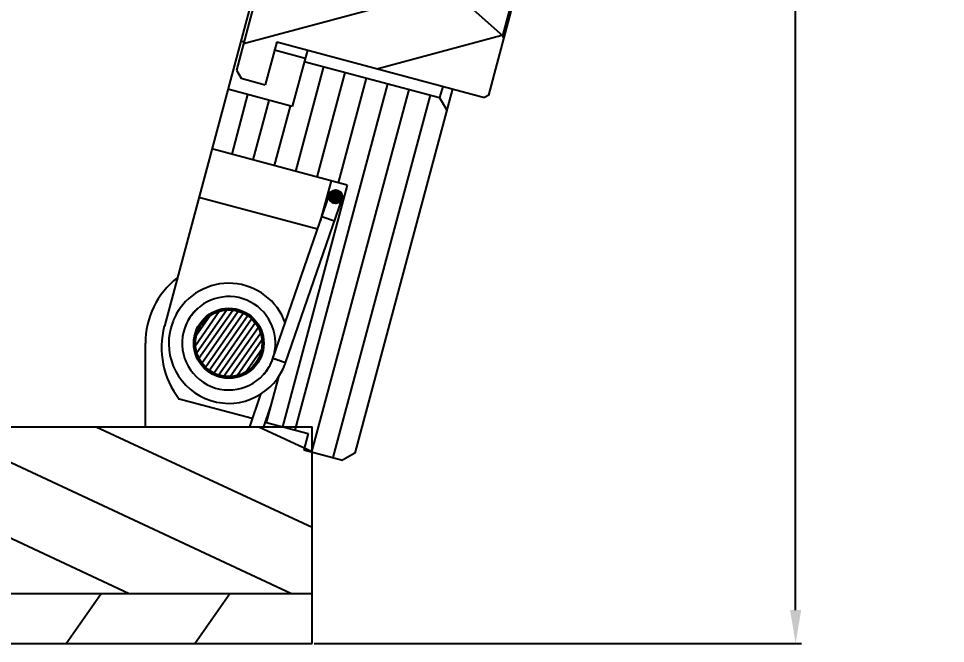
# Model space of a CAD drawing. Header units: inches. Extents: x 480 to 724, y 83 to 258.
# Drawn here: x 537.84 to 565.62, y 145.98 to 164.72 of the extents above; entities that cross this region are included whole.
import ezdxf

# ---------------------------------------------------------------- set-up
doc = ezdxf.new("R2010")
doc.units = ezdxf.units.IN
doc.header["$MEASUREMENT"] = 0
doc.layers.add('02___PRT_ALL_AXES', color=7, linetype='Continuous')
doc.styles.get("Standard").update_dxf_attribs({"font": 'arial.ttf'})
doc.dimstyles.get("Standard").update_dxf_attribs({"dimtxt": 2, "dimasz": 1, "dimexe": 0.18, "dimexo": 0.0625, "dimgap": 0.09, "dimtad": 0, "dimtih": 1, "dimtoh": 1, "dimdsep": 46, "dimtxsty": 'Standard', "dimcen": 0, "dimadec": 0, "dimazin": 0, "dimtfac": 1, "dimtofl": 0, "dimtmove": 0, "dimatfit": 3, "dimfxl": 1, "dimtolj": 1, "dimtzin": 0, "dimarcsym": 0})

# ---------------------------------------------------------------- blocks, each defined once
blk = doc.blocks.new('*D43')
at = {"color": 0, "lineweight": -2, "transparency": 16777216}
blk.add_line((547.394, 179.538), (548.851, 184.973), dxfattribs=at)
for start, end in [(76.7125, 124.2526), (130.5232, 178.2875)]:
    blk.add_arc((540.144, 152.481), 33.458, start, end, dxfattribs=at)
at = {"color": 0, "transparency": 16777216}
for points in [[(547.875, 185.205), (547.794, 184.882), (548.804, 184.799)], [(506.868, 153.479), (506.535, 153.484), (506.687, 152.481)]]:
    blk.add_solid(points, dxfattribs=at)
at = {"layer": 'Defpoints', "color": 0, "transparency": 16777216}
for p in [(528.701, 183.921), (547.378, 179.477), (545.049, 170.784), (501.938, 152.481), (512.438, 152.481)]:
    blk.add_point(p, dxfattribs=at)
at = {"color": 0, "transparency": 16777216, "insert": (519.777, 179.025), "char_height": 2, "attachment_point": 5}
blk.add_mtext('\\A1;105°', dxfattribs=at)
blk = doc.blocks.new('*D61')
at = {"color": 0, "lineweight": -2, "transparency": 16777216}
for p, q in [((565.558, 200.202), (560.95, 200.202)), ((561.13, 199.202), (561.13, 174.203)), ((561.13, 146.981), (561.13, 171.981)), ((546.7, 145.981), (561.31, 145.981))]:
    blk.add_line(p, q, dxfattribs=at)
at = {"color": 0, "transparency": 16777216}
for points in [[(560.963, 199.202), (561.297, 199.202), (561.13, 200.202)], [(560.963, 146.981), (561.297, 146.981), (561.13, 145.981)]]:
    blk.add_solid(points, dxfattribs=at)
at = {"layer": 'Defpoints', "color": 0, "transparency": 16777216}
for p in [(565.621, 200.202), (546.638, 145.981), (561.13, 145.981)]:
    blk.add_point(p, dxfattribs=at)
at = {"color": 0, "transparency": 16777216, "insert": (561.13, 173.092), "char_height": 2, "attachment_point": 5}
blk.add_mtext('\\A1;54.22', dxfattribs=at)

msp = doc.modelspace()

# ---------------------------------------------------------------- hatches: boundary and pattern name
at = {"linetype": 'Continuous'}
h = msp.add_hatch(dxfattribs=at)
h.set_pattern_fill('DEFAULT__7', color=2, scale=0.660751, angle=75, style=0, pattern_type=0)
h.set_pattern_definition([(75, (321.1704, 252.329), (-0.6382366, 0.171015), [])])
edge = h.paths.add_edge_path()
edge.add_line((552.947, 195.585), (550.656, 187.036))
edge.add_line((552.947, 195.585), (554.879, 195.067))
edge.add_line((554.879, 195.067), (554.102, 192.169))
edge.add_line((553.136, 192.428), (554.102, 192.169))
edge.add_line((553.136, 192.428), (552.36, 189.53))
edge.add_line((552.36, 189.53), (553.326, 189.272))
edge.add_line((553.326, 189.272), (552.963, 187.919))
edge.add_line((552.963, 187.919), (557.02, 186.832))
edge.add_line((557.232, 186.465), (557.02, 186.832))
edge.add_line((557.232, 186.465), (556.65, 184.291))
edge.add_line((556.65, 184.291), (556.283, 184.079))
edge.add_line((551.26, 185.425), (556.283, 184.079))
edge.add_line((551.622, 186.777), (551.26, 185.425))
edge.add_line((551.622, 186.777), (550.656, 187.036))
edge = h.paths.add_edge_path()
edge.add_line((544.108, 162.598), (543.629, 160.811))
edge.add_line((546.04, 162.081), (544.108, 162.598))
edge.add_line((546.402, 163.433), (546.04, 162.081))
edge.add_line((546.402, 163.433), (550.459, 162.346))
edge.add_line((550.671, 161.979), (550.459, 162.346))
edge.add_line((550.671, 161.979), (547.915, 151.691))
edge.add_line((547.915, 151.691), (547.547, 151.479))
edge.add_line((546.388, 151.79), (547.547, 151.479))
edge.add_line((546.518, 152.273), (546.388, 151.79))
edge.add_line((545.745, 152.48), (546.518, 152.273))
edge.add_line((547.686, 159.724), (545.745, 152.48))
edge.add_line((547.686, 159.724), (543.629, 160.811))
h = msp.add_hatch(dxfattribs=at)
h.set_pattern_fill('DEFAULT__6', color=2, scale=1.767525, angle=195, style=0, pattern_type=0)
h.set_pattern_definition([(195, (321.1704, 252.329), (0.457469, -1.707298), [])])
edge = h.paths.add_edge_path()
edge.add_line((550.592, 186.412), (549.963, 184.064))
edge.add_line((550.592, 186.412), (550.837, 186.553))
edge.add_line((550.837, 186.553), (551.562, 186.359))
edge.add_line((551.562, 186.359), (551.217, 185.074))
edge.add_line((551.217, 185.074), (557.448, 183.405))
edge.add_line((557.518, 183.282), (557.448, 183.405))
edge.add_line((557.518, 183.282), (557.068, 181.603))
edge.add_spline(control_points=[(557.068, 181.603), (557.058, 181.566), (557.03, 181.539), (556.992, 181.531)], knot_values=[0, 0, 0, 0, 1, 1, 1, 1], weights=[1, 0.901615, 0.901615, 1], degree=3, periodic=0)
edge.add_line((550.577, 180.173), (556.992, 181.531))
edge.add_line((550.577, 180.173), (550.48, 180.199))
edge.add_line((551.386, 183.58), (550.48, 180.199))
edge.add_line((551.386, 183.58), (550.034, 183.942))
edge.add_spline(control_points=[(549.963, 184.064), (549.948, 184.008), (549.977, 183.957), (550.034, 183.942)], knot_values=[0, 0, 0, 0, 1, 1, 1, 1], weights=[1, 0.804738, 0.804738, 1], degree=3, periodic=0)
edge = h.paths.add_edge_path()
edge.add_line((544.994, 165.519), (544.365, 163.171))
edge.add_spline(control_points=[(544.994, 165.519), (545.009, 165.575), (545.06, 165.604), (545.116, 165.589)], knot_values=[0, 0, 0, 0, 1, 1, 1, 1], weights=[1, 0.804738, 0.804738, 1], degree=3, periodic=0)
edge.add_line((546.469, 165.227), (545.116, 165.589))
edge.add_line((547.375, 168.608), (546.469, 165.227))
edge.add_line((547.471, 168.582), (547.375, 168.608))
edge.add_line((547.471, 168.582), (552.348, 164.198))
edge.add_spline(control_points=[(552.378, 164.098), (552.388, 164.135), (552.377, 164.172), (552.348, 164.198)], knot_values=[0, 0, 0, 0, 1, 1, 1, 1], weights=[1, 0.901615, 0.901615, 1], degree=3, periodic=0)
edge.add_line((552.378, 164.098), (551.928, 162.418))
edge.add_line((551.928, 162.418), (551.805, 162.348))
edge.add_line((545.575, 164.017), (551.805, 162.348))
edge.add_line((545.575, 164.017), (545.231, 162.732))
edge.add_line((544.506, 162.926), (545.231, 162.732))
edge.add_line((544.365, 163.171), (544.506, 162.926))
h = msp.add_hatch(dxfattribs=at)
h.set_pattern_fill('DEFAULT__3', color=2, scale=0.030785, angle=155, style=0, pattern_type=0)
h.set_pattern_definition([(155, (321.17041, 252.328988), (-0.0130101625, -0.0279003835), [])])
edge = h.paths.add_edge_path()
edge.add_spline(control_points=[(547.154, 159.442), (547.086, 159.244), (547.243, 159.105), (547.431, 159.197), (547.619, 159.289), (547.606, 159.498), (547.408, 159.566)], knot_values=[0, 0, 0, 0, 1, 1, 1, 2, 2, 2, 2], weights=[1, 0.588456, 0.588456, 1, 0.588456, 0.588456, 1], degree=3, periodic=0)
edge.add_spline(control_points=[(547.154, 159.442), (547.192, 159.553), (547.298, 159.604), (547.408, 159.566)], knot_values=[0, 0, 0, 0, 1, 1, 1, 1], weights=[1, 0.804738, 0.804738, 1], degree=3, periodic=0)
h = msp.add_hatch(dxfattribs=at)
h.set_pattern_fill('DEFAULT__18', color=2, scale=0.15405, angle=235, style=0, pattern_type=0)
h.set_pattern_definition([(235, (321.17041, 252.32899), (0.12618997, -0.08835917), [])])
edge = h.paths.add_edge_path()
edge.add_spline(control_points=[(544.138, 153.981), (546.138, 153.981), (546.138, 155.981), (544.138, 155.981)], knot_values=[0, 0, 0, 0, 1, 1, 1, 1], weights=[1, 0.333333, 0.333333, 1], degree=3, periodic=0)
edge.add_spline(control_points=[(544.138, 155.981), (542.138, 155.981), (542.138, 153.981), (544.138, 153.981)], knot_values=[0, 0, 0, 0, 1, 1, 1, 1], weights=[1, 0.333333, 0.333333, 1], degree=3, periodic=0)
h = msp.add_hatch(dxfattribs=at)
h.set_pattern_fill('DEFAULT__19', color=2, scale=2.057362, angle=155, style=0, pattern_type=0)
h.set_pattern_definition([(155, (321.1704, 252.329), (-0.869479, -1.864603), [])])
edge = h.paths.add_edge_path()
edge.add_line((505.638, 147.481), (511.338, 147.481))
edge.add_line((505.638, 147.481), (505.638, 152.181))
edge.add_line((505.938, 152.481), (505.638, 152.181))
edge.add_line((505.938, 152.481), (511.838, 152.481))
edge.add_line((511.838, 152.481), (512.138, 152.181))
edge.add_line((512.138, 151.481), (512.138, 152.181))
edge.add_line((511.338, 151.481), (512.138, 151.481))
edge.add_line((511.338, 151.481), (511.338, 147.481))
edge = h.paths.add_edge_path()
edge.add_line((536.938, 147.481), (546.638, 147.481))
edge.add_line((536.938, 151.481), (536.938, 147.481))
edge.add_line((536.138, 151.481), (536.938, 151.481))
edge.add_line((536.138, 151.481), (536.138, 152.181))
edge.add_line((536.438, 152.481), (536.138, 152.181))
edge.add_line((536.438, 152.481), (546.638, 152.481))
edge.add_line((546.638, 147.481), (546.638, 152.481))
h = msp.add_hatch(dxfattribs=at)
h.set_pattern_fill('DEFAULT__15', color=2, scale=3.153322, angle=235, style=0, pattern_type=0)
h.set_pattern_definition([(235, (321.1704, 252.329), (2.58305, -1.80867), [])])
edge = h.paths.add_edge_path()
edge.add_line((501.638, 145.981), (514.888, 145.981))
edge.add_line((501.638, 145.981), (501.638, 147.481))
edge.add_line((501.638, 147.481), (515.138, 147.481))
edge.add_line((515.138, 146.381), (515.138, 147.481))
edge.add_line((514.888, 146.381), (515.138, 146.381))
edge.add_line((514.888, 146.381), (514.888, 145.981))
edge = h.paths.add_edge_path()
edge.add_line((517.388, 145.981), (530.888, 145.981))
edge.add_line((517.388, 146.381), (517.388, 145.981))
edge.add_line((517.138, 146.381), (517.388, 146.381))
edge.add_line((517.138, 146.381), (517.138, 147.481))
edge.add_line((517.138, 147.481), (531.138, 147.481))
edge.add_line((531.138, 146.381), (531.138, 147.481))
edge.add_line((530.888, 146.381), (531.138, 146.381))
edge.add_line((530.888, 146.381), (530.888, 145.981))
edge = h.paths.add_edge_path()
edge.add_line((533.388, 145.981), (546.638, 145.981))
edge.add_line((533.388, 146.381), (533.388, 145.981))
edge.add_line((533.138, 146.381), (533.388, 146.381))
edge.add_line((533.138, 146.381), (533.138, 147.481))
edge.add_line((533.138, 147.481), (546.638, 147.481))
edge.add_line((546.638, 145.981), (546.638, 147.481))

# ---------------------------------------------------------------- linework, layer by layer
at = {"color": 7, "linetype": 'Continuous'}
for p, q in [((551.928, 162.418), (557.518, 183.282)), ((552.348, 164.198), (556.992, 181.531)), ((546.217, 170.471), (542.206, 155.499)), ((547.471, 168.582), (552.348, 164.198)), ((545.085, 165.857), (544.365, 163.171)), ((544.496, 164.047), (544.593, 164.021)), ((545.575, 164.017), (545.231, 162.732)), ((545.575, 164.017), (551.805, 162.348)), ((545.51, 163.776), (546.428, 163.53)), ((546.493, 163.771), (546.04, 162.081)), ((546.402, 163.433), (550.459, 162.346)), ((544.365, 163.171), (544.506, 162.926)), ((544.506, 162.926), (545.231, 162.732)), ((546.04, 162.081), (544.108, 162.598)), ((550.839, 162.606), (547.915, 151.691)), ((550.55, 162.684), (550.459, 162.346)), ((550.671, 161.979), (550.459, 162.346)), ((551.928, 162.418), (551.805, 162.348)), ((547.686, 159.724), (543.629, 160.811)), ((547.203, 159.854), (546.877, 158.638)), ((547.686, 159.724), (545.745, 152.48)), ((543.241, 159.363), (546.799, 158.409)), ((545.461, 154.525), (547.154, 159.442)), ((545.839, 154.395), (547.532, 159.312)), ((546.926, 158.78), (547.305, 158.65)), ((541.638, 152.481), (541.638, 154.981)), ((545.629, 153.979), (545.262, 152.609)), ((545.093, 153.456), (544.757, 152.481)), ((544.84, 152.722), (542.654, 153.308)), ((545.393, 153.099), (545.18, 152.481)), ((545.228, 152.619), (546.518, 152.273)), ((535.838, 152.481), (546.638, 152.481)), ((546.518, 152.273), (546.388, 151.79)), ((546.638, 145.981), (546.638, 152.481)), ((546.388, 151.79), (547.547, 151.479)), ((547.915, 151.691), (547.547, 151.479)), ((532.742, 147.481), (546.638, 147.481)), ((501.638, 145.981), (546.638, 145.981))]:
    msp.add_line(p, q, dxfattribs=at)
for centre, radius in [((547.343, 159.377), 0.2), ((544.138, 154.981), 1.05), ((544.138, 154.981), 1)]:
    msp.add_circle(centre, radius, dxfattribs=at)
for centre, radius, start, end in [((552.281, 164.124), 0.1, 345, 48.0478), ((544.138, 154.981), 2.5, 128.1863, 180), ((544.138, 154.981), 1.8, 19.7763, 152.6891), ((544.138, 154.981), 1.4, 340.9961, 143.299), ((544.139, 154.98), 1.802, 147.1521, 151.3053), ((544.138, 154.981), 1.8, 148.5399, 149.9242), ((544.136, 154.982), 1.798, 145.7677, 148.54), ((544.138, 154.981), 1.8, 144.3834, 145.7677), ((544.139, 154.98), 1.401, 140.3458, 152.146), ((544.138, 154.981), 1.4, 138.8707, 143.2965), ((544.137, 154.981), 1.4, 140.3425, 143.2942), ((544.136, 154.982), 1.399, 138.8674, 141.8211), ((544.139, 154.98), 1.402, 131.5023, 140.3377), ((544.139, 154.98), 1.401, 131.4895, 137.3919), ((544.137, 154.981), 1.4, 132.9671, 137.3946), ((544.138, 154.981), 1.4, 131.4943, 134.444), ((544.137, 154.982), 1.399, 131.492, 132.969), ((544.138, 154.981), 1.8, 158.2308, 335.4583), ((544.138, 154.981), 1.8, 158.2328, 159.6139), ((544.139, 154.981), 1.801, 152.6907, 158.2281), ((544.141, 154.979), 1.404, 143.3136, 155.0831), ((544.137, 154.981), 1.4, 147.7212, 152.1487), ((544.138, 154.981), 1.4, 146.2445, 149.1981), ((544.136, 154.982), 1.399, 141.8178, 144.7723), ((544.62, 154.852), 2.5, 165, 218.1301), ((544.138, 154.981), 1.4, 155.0984, 329.2006), ((544.139, 154.981), 1.401, 155.096, 158.0476), ((544.138, 154.981), 1.4, 155.1009, 158.0506), ((544.136, 154.982), 1.399, 155.0986, 156.5756), ((544.134, 154.983), 1.404, 329.216, 340.9848), ((544.138, 154.981), 1.4, 333.6228, 339.5247), ((544.136, 154.982), 1.401, 338.0507, 343.9493), ((544.137, 154.981), 1.4, 338.0459, 339.5209), ((544.141, 154.98), 1.397, 341.0004, 342.4792), ((544.137, 154.981), 1.4, 342.4791, 343.9541), ((544.137, 154.981), 1.4, 326.2445, 329.1981), ((544.137, 154.982), 1.401, 326.2464, 329.1997), ((544.138, 154.981), 1.4, 326.2442, 329.1958), ((544.139, 154.98), 1.399, 327.7195, 330.674), ((544.136, 154.982), 1.401, 329.1983, 335.0966), ((544.138, 154.981), 1.399, 329.1999, 330.6719), ((544.137, 154.981), 1.4, 330.6739, 333.6211), ((544.135, 154.982), 1.403, 335.1008, 338.0458), ((544.139, 154.981), 1.798, 334.0754, 335.4613), ((544.136, 154.982), 1.802, 335.4595, 340.9961), ((544.138, 154.981), 1.8, 335.4623, 338.2322), ((544.136, 154.982), 1.401, 314.4442, 317.3958), ((544.137, 154.981), 1.4, 314.4412, 315.9162), ((544.136, 154.982), 1.402, 317.4039, 326.2393), ((544.138, 154.981), 1.4, 318.8687, 323.2963), ((544.137, 154.981), 1.4, 318.8707, 320.3457), ((544.136, 154.982), 1.401, 320.3458, 323.2935), ((544.138, 154.981), 1.799, 326.0176, 329.921), ((544.136, 154.982), 1.802, 329.9213, 334.0746)]:
    msp.add_arc(centre, radius, start, end, dxfattribs=at)
msp.add_open_spline([(545.839, 154.395), (545.839, 154.395), (545.838, 154.395), (545.837, 154.396), (545.835, 154.397), (545.831, 154.399), (545.825, 154.401), (545.816, 154.403), (545.803, 154.407), (545.782, 154.415), (545.754, 154.425), (545.722, 154.435), (545.687, 154.448), (545.651, 154.461), (545.614, 154.473), (545.579, 154.484), (545.547, 154.496), (545.518, 154.506), (545.498, 154.512), (545.484, 154.517), (545.476, 154.521), (545.47, 154.523), (545.466, 154.524), (545.463, 154.524), (545.462, 154.524), (545.461, 154.525), (545.461, 154.525)], degree=3, knots=[0, 0, 0, 0, 0.002761, 0.005886, 0.010247, 0.022295, 0.038786, 0.059731, 0.084886, 0.147047, 0.222714, 0.308979, 0.402628, 0.500018, 0.597409, 0.691059, 0.777326, 0.852998, 0.915158, 0.940309, 0.961231, 0.977716, 0.989754, 0.994086, 0.997185, 1, 1, 1, 1], dxfattribs=at)
at = {"layer": '02___PRT_ALL_AXES', "color": 7, "linetype": 'Continuous'}
msp.add_circle((544.138, 154.981), 1.025, dxfattribs=at)

# ---------------------------------------------------------------- dimensions: what is measured, and where the dimension line sits
at = {"color": 3}
dim = msp.add_linear_dim(base=(561.13, 145.981), p1=(565.621, 200.202), p2=(546.638, 145.981), angle=90, dimstyle='Standard', dxfattribs=at)
dim.commit()
dim.dimension.update_dxf_attribs({"geometry": '*D61', "text_midpoint": (561.13, 173.092)})
dim = msp.add_angular_dim_2l(base=(528.701, 183.921), line1=((501.938, 152.481), (512.438, 152.481)), line2=((547.378, 179.477), (545.049, 170.784)), dimstyle='Standard', dxfattribs=at)
dim.commit()
dim.dimension.update_dxf_attribs({"geometry": '*D43', "text_midpoint": (519.777, 179.025)})

doc.saveas('drawing.dxf')
